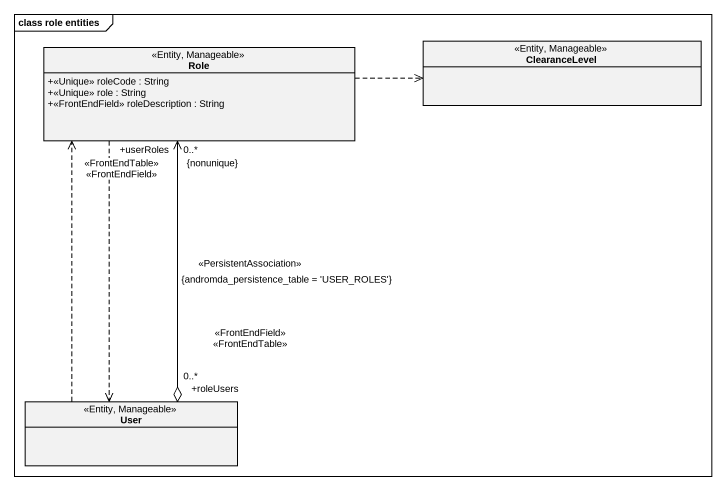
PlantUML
@startuml
mainframe class role entities
hide circle
hide empty members
skinparam classAttributeIconSize 0
class Role <<Entity, Manageable>> {
  +<<Unique>> roleCode : String
  +<<Unique>> role : String
  +<<FrontEndField>> roleDescription : String
}
class ClearanceLevel <<Entity, Manageable>>
class User <<Entity, Manageable>>
Role .right.> ClearanceLevel
Role ..> User
User "+roleUsers\n<<FrontEndField>> <<FrontEndTable>>\n0..*" o-up-> "+userRoles\n<<FrontEndTable>> <<FrontEndField>>\n0..*\n{nonunique}" Role : <<PersistentAssociation>>\n{andromda_persistence_table = 'USER_ROLES'}
User .up.> Role
@enduml
